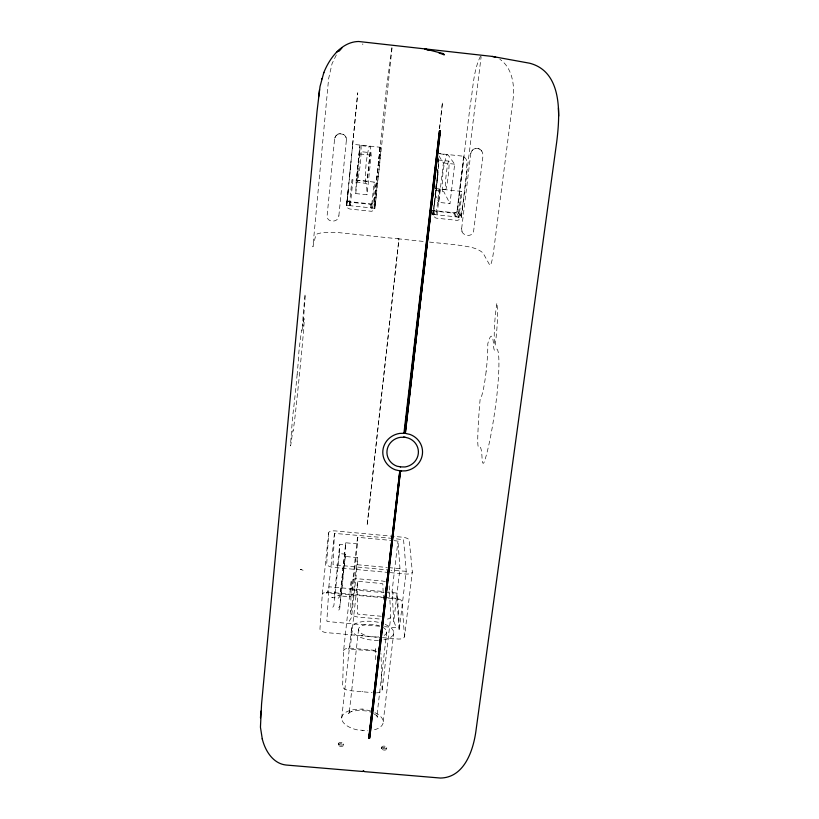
<?xml version="1.0" encoding="UTF-8"?>
<svg xmlns="http://www.w3.org/2000/svg" width="819" height="819" viewBox="0 0 819 819"><rect width="100%" height="100%" fill="white"/><g stroke="black" fill="none" stroke-linecap="round" stroke-linejoin="round"><path stroke-width="0.61" stroke-dasharray="4.09 3.07" d="M383.435 599.385L382.831 584.121A1.269 0.512 6.7 0 0 381.541 583.486L358.773 581.408A1.269 0.512 6.2 0 0 357.514 581.807L357.309 613.513A1.351 0.573 6.3 0 0 358.65 614.209L381.5 616.277M349.222 621.222L351.546 617.403L357.319 564.731L357.371 557.585L345.321 556.48L345.393 554.146L339.394 553.593L339.772 544.471L345.669 545.014L340.202 596.078L338.452 598.116L331.736 597.604L333.681 597.051L334.367 595.556L339.772 544.471M357.463 543.877L345.731 542.782L340.294 593.652L339.609 595.147L337.653 595.7L349.713 596.775L351.832 595.147L357.463 543.877L357.514 537.284L392.905 540.581M355.753 193.571L359.797 153.962L359.879 145.506L370.434 146.642L371.15 155.18L367.025 194.768L355.753 193.571L356.111 182.432L359.879 145.506M385.247 581.664A7.647 3.092 6.7 0 0 382.432 581.019L357.801 578.767A7.658 3.092 6.2 0 0 351.228 580.825L350.655 613.359A8.098 3.46 6.3 0 0 357.575 617.004L380.63 619.103M351.177 581.142L343.581 650.87L342.629 686.67A7.975 3.849 6.2 0 0 349.416 690.612L372.102 692.618M345.669 545.014L345.731 542.782M370.106 152.651L367.137 181.255L356.49 180.119L358.353 160.831L359.408 151.505L370.106 152.651L367.137 181.255M347.276 199.386L346.713 205.968L352.702 144.277L380.047 147.236L380.497 149.928A29.494 0.686 -84.1 0 1 379.279 167.148L374.508 208.241L350.143 205.692L350.358 202.262L347.993 200.962L347.236 198.423C347.092 201.546 344.912 208.292 349.938 209.05L371.488 211.292L373.679 210.483L374.918 208.487L392.127 47.133M362.807 44.697L362.786 43.857M395.403 625.378L393.765 621.211L399.969 568.662L397.962 541.052L394.174 540.694M393.744 621.693L392.096 591.185L397.962 541.052M437.899 174.304L433.425 214.23L437.991 173.433A29.433 1.955 -83.8 0 0 438.574 157.862M392.516 538.38L334.428 533.394L333.026 564.721L389.813 570.147M382.504 637.643L398.443 639.055A7.299 3.215 7.2 0 0 404.504 636.793L412.326 571.805L409.254 540.038A6.961 2.57 6.9 0 0 403.122 537.254L334.817 530.876A6.972 2.58 5.7 0 0 328.726 532.524L326.679 564.23A7.412 2.907 5.7 0 0 332.903 567.332L389.066 572.522M359.408 151.505L357.913 167.271M328.654 532.79L322.287 594.359L319.932 629.217A7.31 3.225 5.6 0 0 326.054 632.575L381.674 637.571M350.143 205.692L349.232 205.538L349.478 202.058M349.232 205.538L346.632 205.323L352.702 144.277M404.504 636.793L401.955 601.31A6.88 2.856 7 0 0 395.925 598.3L328.409 592.157A6.89 2.866 5.6 0 0 322.358 594.072L322.287 594.359M334.428 533.394L328.552 589.66L326.72 592.823L395.249 598.72L398.382 599.621L396.939 596.59L399.129 631.009L406.214 571.171L403.572 539.793L393.755 538.503M347.84 193.847L348.536 187.039M350.727 164.957L349.293 179.443M338.134 134.05L335.749 135.985L334.541 139.435L327.139 215.571C326.453 223.085 338.595 222.788 338.861 215.817M348.188 190.909L346.724 204.996M338.861 215.847L346.386 140.121C346.959 135.8 342.076 132.125 338.104 134.06M352.61 144.553L357.749 92.793L352.661 144.625M352.917 179.832L350.276 205.876L349.334 205.764L351.965 179.719L375.092 182.187L372.348 208.19L371.416 208.118L374.15 182.094M376.423 692.874A7.975 3.839 6.9 0 0 382.156 690.13L390.776 616.625L389.076 584.285M382.156 690.13L380.989 653.838A7.545 3.44 6.7 0 0 380.784 653.378M380.159 147.522L374.058 202.61L371.079 204.402L350.358 202.242M357.534 170.966L356.49 180.119M374.334 208.241L374.027 204.259L386.271 89.547L391.963 47.072M380.118 147.584L374.457 201.31L374.856 206.48M339.394 553.593L333.896 605.487L331.593 609.223M345.393 554.146L339.834 606.019L337.541 609.766M345.321 556.48L339.742 608.558L337.438 612.315M376.433 193.908L375.01 207.903M357.514 537.284L352.027 587.53L351.341 589.015L349.396 589.567L384.06 592.731M357.371 557.585L351.668 609.633L349.375 613.4M338.411 744.85L338.554 743.55M341.697 718.109L351.515 628.746M357.514 581.807L350.471 645.781L348.3 649.15L373.72 650.859L376.883 651.883L375.44 648.761L375.737 661.281M367.178 524.784L398.955 238.892L424.498 241.544M336.343 54.945L332.053 63.647L328.614 78.726L312.899 246.826L315.878 234.807L317.752 233.64L323.147 232.483L336.701 232.412L398.955 238.892L367.229 524.744M343.458 745.28L343.601 743.98M358.568 629.381L349.17 713.247L349.682 711.476L348.587 713.605L350.092 711.936L348.996 712.868L351.535 711.435L351.003 711.691L358.128 710.257L366.984 711.025L371.109 712.243M439.486 128.491L442.506 102.099L439.598 128.563M437.755 176.679L433.149 210.442M386.742 631.91L377.047 714.833L377.293 717.28L376.76 715.345L377.467 716.717L375.901 714.731L376.863 715.652L372.01 712.673M440.079 189.117L437.039 215.039L436.097 214.926L439.138 189.015L462.111 191.462L458.968 217.342L458.036 217.26L461.179 191.37M439.711 153.716L448.177 155.037L454.678 164.169L449.979 203.562L438.779 202.375L443.396 162.95L438.953 155.917M383.231 721.693L393.775 632.544M436.486 153.327L463.656 156.255L466.062 159.152A29.402 2.559 -83.6 0 1 466.257 176.464L461.353 217.322L460.411 219.257L457.381 220.383L435.974 218.1L433.722 216.431L432.125 212.52M381.593 748.525L381.746 747.235M386.619 748.955L386.773 747.665M480.477 56.245C473.095 71.253 473.157 88.943 470.208 105.18L457.309 210.985L460.135 216.134L459.694 217.24L432.36 214.353M459.029 217.189L456.807 213.012L463.656 156.255M460.135 216.134L460.473 215.53L457.534 210.104L463.984 156.634M481.674 150.972C478.849 146.406 471.212 148.178 470.771 153.511L461.629 228.757C460.483 235.77 472.522 238.298 473.638 230.978L483.015 155.477L482.534 152.375L481.183 150.491M461.384 217.107L463.083 203.112M346.652 205.293L346.816 204.166M343.581 650.87L343.642 650.521A7.545 3.44 6.2 0 1 350.163 648.136L374.478 650.306A7.545 3.44 6.7 0 1 378.061 651.3M432.012 214.312L432.524 212.899M334.541 139.435L334.674 138.861M335.022 137.346L334.889 137.899C336.783 131.398 347.328 133.313 346.376 140.141M470.802 153.583C471.222 149.068 477.088 146.918 480.487 149.805L480.098 149.427M460.473 215.53L462.796 205.252L481.142 56.685M406.183 571.293L391.083 570.259M457.309 210.944L456.224 212.408L454.105 213.186L433.056 210.954M362.059 691.553L362.858 691.656M361.384 635.759L363.206 635.923M370.792 711.076A20.874 10.555 6.7 0 0 367.751 710.278L362.51 708.998L357.156 709.356A20.874 10.555 6.7 0 0 341.687 718.232A20.874 10.555 6.7 0 0 357.043 729.831L367.956 730.773M356.111 182.432L357.268 182.013L366.605 183.548L367.025 194.768M398.955 238.892L397.758 238.749M363.073 730.589L362.018 730.476M361.875 635.687L362.643 635.657M379.494 626.228L328.04 621.601A1.218 0.532 5.6 0 1 326.853 620.966L328.992 586.793L383.394 591.513M384.521 626.678L398.321 627.917A1.218 0.532 7.2 0 0 399.498 627.487L397.266 593.191L388.482 591.983M357.319 564.731L387.428 567.506M388.677 567.618L399.969 568.662M390.325 572.635L406.193 574.068A7.391 2.897 7.1 0 0 412.305 572.112M385.299 592.843C389.609 591.533 396.027 597.164 392.076 591.625M346.959 201.392L374.027 204.259M431.122 210.299L456.807 213.012M429.514 242.076L457.115 244.953C465.857 246.458 476.095 246.847 483.015 252.958L489.721 265.059A17.864 2.047 -83.7 0 0 493.703 250.46L513.124 99.079C514.731 85.002 512.315 67.895 499.846 59.234M359.797 153.962L371.15 155.18M443.396 162.95L454.678 164.169M434.909 188.483L445.495 189.609M435.442 190.346L443.847 191.779L449.979 203.562M448.863 161.138A14.404 1.075 -83.7 0 0 445.556 181.337A14.404 1.075 -83.7 0 0 447.154 183.691A14.404 1.075 -83.7 0 0 448.863 161.138L438.226 159.992A14.414 0.962 -83.7 0 1 438.001 169.574A14.414 0.962 -83.7 0 1 436.107 184.644M361.855 709.387L362.459 709.459M453.675 213.186L455.538 216.82M454.576 213.165L456.449 216.861M434.879 193.857L438.779 202.375M432.452 213.206L433.251 215.11L432.616 212.582M433.538 211.056L434.991 214.65M432.657 210.852L434.09 214.496M462.059 231.716L461.609 228.624M374.252 202.191L374.682 207.105M371.539 204.381L371.744 207.913M370.628 204.412L370.823 207.872M382.463 627.139A14.169 6.214 6.6 0 1 382.78 636.005M378.787 636.916A14.169 6.214 6.6 0 1 358.579 629.207A14.169 6.214 6.6 0 1 379.535 625.9M442.424 191.093A35.626 10.77 -84.9 0 1 446.734 154.474M374.948 712.673A20.874 10.555 6.7 0 1 373.024 730.118M438.36 159.234A35.667 5.856 -82.5 0 1 438.134 162.879M437.592 169.011A35.667 5.856 -82.5 0 1 437.162 172.85M435.954 185.463A14.414 0.962 -83.7 0 1 435.176 188.421M390.745 616.983A8.088 3.45 6.8 0 1 384.971 619.379M385.217 624.426A21.253 9.326 6.6 0 1 383.527 639.844M378.398 640.356A21.253 9.326 6.6 0 1 351.556 628.214A21.253 9.326 6.6 0 1 380.968 622.952M361.025 145.219A35.77 7.965 -83 0 1 357.268 182.013M365.448 182.893A35.739 8.763 -85.4 0 1 369.267 146.11M297.174 374.181L296.591 380.374A37.254 0.86 -84.2 0 1 292.782 415.438A68.724 1.484 -84.3 0 0 291.718 428.388A102.232 2.17 -84.3 0 0 290.704 442.516A27.037 0.594 -84.2 0 0 290.581 445.925L291.318 441.625A41.37 0.87 -84.2 0 1 293.11 431.101L294.523 421.13A98.454 2.191 -84.3 0 0 301.894 349.416A45.27 0.973 -84.3 0 0 303.972 324.754A35.022 0.747 -84.3 0 0 302.917 326.361L302.129 331.429L302.027 330.835A40.94 0.911 -84.3 0 0 299.17 349.385L298.833 352.426A37.254 0.86 -84.2 0 1 297.174 374.181M303.081 570.239L300.297 569.379L303.081 570.239M486.128 371.488L485.391 377.324A32.944 3.87 -84.3 0 1 480.139 399.242A68.509 8.507 -84.5 0 0 478.91 414.404A106.705 13.636 -84.4 0 0 477.835 434.981A25.921 3.133 -84.6 0 0 477.794 443.048A15.909 1.914 -84.6 0 0 478.961 447.164A40.868 4.924 -84.9 0 1 482.043 457.975A19.328 2.406 -84.7 0 0 484.541 461.117A93.161 11.323 -84.3 0 0 496.273 400.368A46.13 5.805 -84.4 0 0 498.863 367.844A36.087 4.576 -84.4 0 0 495.536 349.918A22.881 2.866 -84.1 0 1 493.529 345.188A38.943 4.74 -84.3 0 0 488.257 342.076A14.906 1.792 -84.2 0 0 487.776 343.949A32.944 3.87 -84.3 0 1 486.128 371.488M326.894 592.7L326.361 592.997L326.853 592.813M496.795 303.665A33.057 4.167 -84 0 0 495.096 345.72A35.104 4.279 -84.1 0 0 496.795 303.665M305.006 295.106A33.088 0.727 -84.3 0 0 302.815 325.604A37.193 0.839 -84.3 0 0 305.006 295.106M339.271 744.563A2.529 1.331 6.1 0 0 343.509 744.317A2.529 1.331 6.1 0 0 340.458 742.423A2.529 1.331 6.1 0 0 339.271 744.563M382.36 749.539A2.529 1.331 7.5 0 0 386.548 749.293A2.529 1.331 7.5 0 0 383.405 747.399A2.529 1.331 7.5 0 0 382.36 749.539M339.127 745.853A2.529 1.331 6.1 0 0 343.366 745.618A2.529 1.331 6.1 0 0 340.315 743.724A2.529 1.331 6.1 0 0 339.127 745.853M382.514 748.249A2.529 1.321 7.5 0 0 386.701 748.003A2.529 1.321 7.5 0 0 383.558 746.109A2.529 1.321 7.5 0 0 382.514 748.249"/><path stroke-width="1.23" d="M323.638 73.065C329.289 58.456 341.605 41.738 358.671 41.493L492.311 56.429L529.617 63.217C563.134 71.867 560.022 115.622 556.633 142.526L476.218 728.859C473.791 749.109 464.926 777.579 440.468 778.05L364.619 771.652C362.868 770.822 364.271 770.618 362.459 771.467L286.066 765.028C272.891 763.584 265.059 750.542 262.234 738.748M323.853 72.461L320.024 86.507L317.025 111.486L261.568 703.982L260.442 727.2L262.305 739.096M260.944 711.087L260.462 717.843M405.876 433.486L405.374 433.323L439.977 131.071L439.414 131.02L403.931 433.282M368.714 738.257L400.082 470.751L401.525 470.956M439.486 131.02L404.443 433.138L405.374 433.323L404.197 433.251M400.276 470.751L369.093 738.134M404.637 433.097L439.752 131.04M404.842 433.077L439.977 131.071M405.047 433.128L440.243 131.101M405.262 433.231L440.346 131.122M319.553 89.599L318.611 96.908M321.642 79.228L321.847 78.655M338.984 51.239L341.892 48.045M403.982 437.09L403.47 437.233M336.445 52.467L340.469 49.109M362.971 771.355L363.605 770.884M400.542 466.85L396.959 466.195A15.745 14.998 -5.7 0 1 387.018 450.655A15.745 14.998 -5.7 0 1 400.286 437.336L403.255 437.254M401.228 470.945L399.59 470.782M404.801 437.182L408.405 438.124A15.745 14.998 -5.7 0 1 418.304 453.675A15.745 14.998 -5.7 0 1 405.036 466.963L400.296 466.902M403.716 433.292L399.662 433.415A19.881 18.95 -5.7 0 0 382.903 450.235A19.881 18.95 -5.7 0 0 395.464 469.86L399.385 470.741M401.74 470.956L405.661 470.843A19.881 18.95 -5.7 0 0 422.42 454.054A19.881 18.95 -5.7 0 0 409.92 434.408L406.081 433.538M403.736 437.203L405.129 437.356M426.054 49.191L424.764 48.884L443.151 53.583L444.123 54.76L439.004 53M492.311 56.429L495.649 57.156M426.74 49.785L429.197 50.43M444.123 54.76L443.601 53.931M558.681 116.114L558.445 107.934M400.471 470.792L369.686 738.062L400.471 470.792M399.846 470.802L368.939 738.226L399.846 470.802"/></g></svg>
